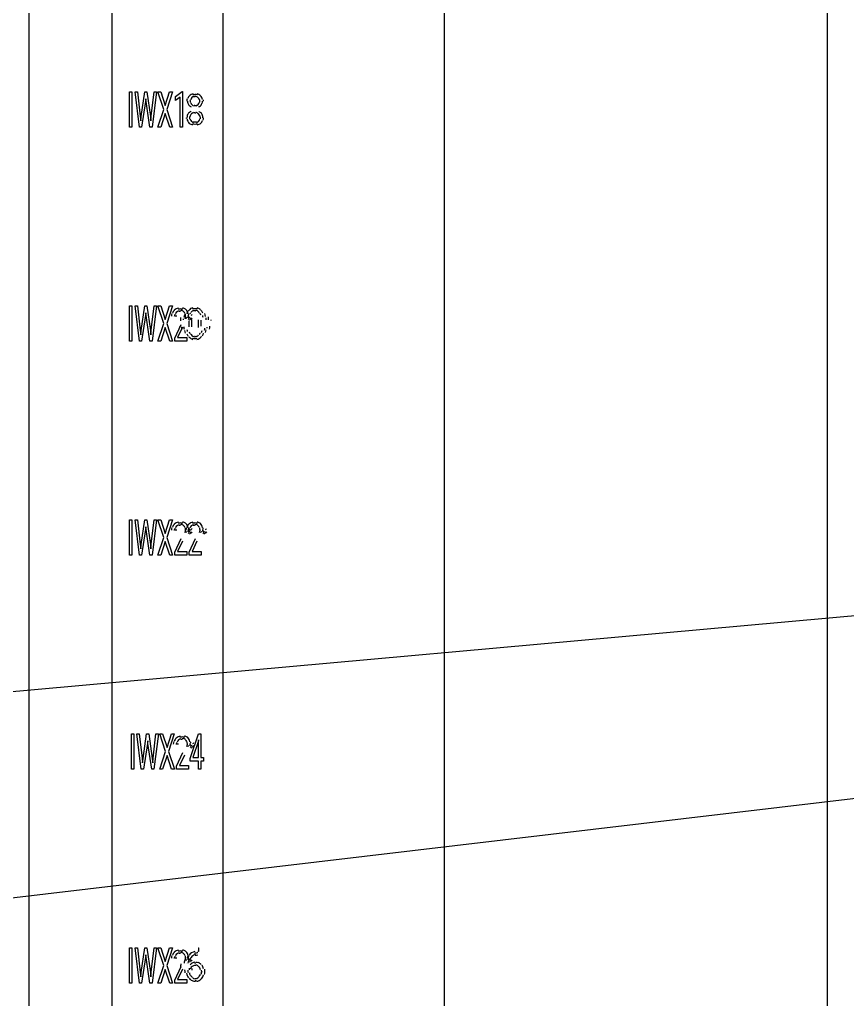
# Model space of a CAD drawing. Header units: millimetres. Extents: x 0 to 1000, y 0 to 1400.
# Drawn here: x 199.73 to 224.41, y 183.91 to 213.12 of the extents above; entities that cross this region are included whole.
import ezdxf

# ---------------------------------------------------------------- set-up
doc = ezdxf.new("R2010")
doc.units = ezdxf.units.MM

msp = doc.modelspace()

# ---------------------------------------------------------------- linework, layer by layer
at = {"layer": 'COMPONENT_DETAIL'}
for p, q in [((202.4896, 166.2923), (202.4896, 279.8565)), ((212.3814, 279.8565), (212.3814, 166.2923)), ((205.7869, 214.5676), (205.7869, 172.0342)), ((203.0033, 209.9064), (203.0033, 210.9638)), ((203.0033, 210.9638), (203.0753, 210.9638)), ((203.0753, 210.9638), (203.0753, 209.9064)), ((203.2987, 209.9064), (203.1665, 210.9638)), ((203.1665, 210.9638), (203.2386, 210.9638)), ((203.2386, 210.9638), (203.3249, 210.2397)), ((203.3508, 210.2259), (203.4589, 210.9638)), ((203.4589, 210.9638), (203.5197, 210.9638)), ((203.5197, 210.9638), (203.6252, 210.2259)), ((203.6519, 210.2405), (203.7367, 210.9638)), ((203.8091, 210.9638), (203.6766, 209.9064)), ((203.7367, 210.9638), (203.8091, 210.9638)), ((204.0242, 210.4395), (203.8512, 210.9638)), ((203.8512, 210.9638), (203.9356, 210.9638)), ((203.9356, 210.9638), (204.0674, 210.5586)), ((204.0674, 210.5586), (204.1984, 210.9638)), ((204.2832, 210.9638), (204.1105, 210.4395)), ((204.1984, 210.9638), (204.2832, 210.9638)), ((204.3714, 210.8244), (204.5703, 210.9689)), ((204.5703, 210.9689), (204.5812, 210.9689)), ((204.5812, 210.9689), (204.5812, 209.9064)), ((203.4811, 210.677), (203.3643, 209.9064)), ((203.4897, 210.7576), (203.4811, 210.677)), ((203.4983, 210.677), (203.4897, 210.7576)), ((203.6109, 209.9064), (203.4983, 210.677)), ((204.3714, 210.7024), (204.3714, 210.8244)), ((204.5114, 210.8019), (204.3714, 210.7024)), ((204.5114, 209.9064), (204.5114, 210.8019)), ((203.847, 209.9064), (204.0242, 210.4395)), ((204.1105, 210.4395), (204.2873, 209.9064)), ((203.3249, 210.2397), (203.3354, 210.1003)), ((203.3354, 210.1003), (203.3508, 210.2259)), ((203.6252, 210.2259), (203.6402, 210.0981)), ((203.6402, 210.0981), (203.6519, 210.2405)), ((204.0674, 210.3189), (203.9322, 209.9064)), ((204.2017, 209.9064), (204.0674, 210.3189)), ((203.0753, 209.9064), (203.0033, 209.9064)), ((203.3643, 209.9064), (203.2987, 209.9064)), ((203.6766, 209.9064), (203.6109, 209.9064)), ((203.9322, 209.9064), (203.847, 209.9064)), ((204.2873, 209.9064), (204.2017, 209.9064)), ((204.5812, 209.9064), (204.5114, 209.9064)), ((203.0033, 203.5264), (203.0033, 204.5838)), ((203.0033, 204.5838), (203.0753, 204.5838)), ((203.0753, 204.5838), (203.0753, 203.5264)), ((203.2987, 203.5264), (203.1665, 204.5838)), ((203.1665, 204.5838), (203.2386, 204.5838)), ((203.2386, 204.5838), (203.3249, 203.8597)), ((203.3508, 203.8459), (203.4589, 204.5838)), ((203.4589, 204.5838), (203.5197, 204.5838)), ((203.5197, 204.5838), (203.6252, 203.8459)), ((203.6519, 203.8605), (203.7367, 204.5838)), ((203.8091, 204.5838), (203.6766, 203.5264)), ((203.7367, 204.5838), (203.8091, 204.5838)), ((204.0242, 204.0595), (203.8512, 204.5838)), ((203.8512, 204.5838), (203.9356, 204.5838)), ((203.9356, 204.5838), (204.0674, 204.1786)), ((204.0674, 204.1786), (204.1984, 204.5838)), ((204.2832, 204.5838), (204.1105, 204.0595)), ((204.1984, 204.5838), (204.2832, 204.5838)), ((203.4811, 204.2969), (203.3643, 203.5264)), ((203.4897, 204.3776), (203.4811, 204.2969)), ((203.4983, 204.2969), (203.4897, 204.3776)), ((203.6109, 203.5264), (203.4983, 204.2969)), ((204.4119, 204.2722), (204.3425, 204.2722)), ((203.847, 203.5264), (204.0242, 204.0595)), ((204.0674, 203.9389), (203.9322, 203.5264)), ((204.2017, 203.5264), (204.0674, 203.9389)), ((204.1105, 204.0595), (204.2873, 203.5264)), ((204.353, 203.623), (204.5422, 204.0297)), ((204.5831, 203.9432), (204.4367, 203.636)), ((204.7824, 203.9592), (204.7824, 204.1386)), ((204.8518, 204.1713), (204.8518, 203.9563)), ((205.0579, 203.9411), (205.0579, 204.1611)), ((205.1273, 204.1517), (205.1273, 203.9774)), ((203.3249, 203.8597), (203.3354, 203.7203)), ((203.3354, 203.7203), (203.3508, 203.8459)), ((203.6252, 203.8459), (203.6402, 203.7181)), ((203.6402, 203.7181), (203.6519, 203.8605)), ((204.353, 203.5264), (204.353, 203.623)), ((204.4367, 203.636), (204.7111, 203.636)), ((204.7111, 203.636), (204.7111, 203.5264)), ((203.0753, 203.5264), (203.0033, 203.5264)), ((203.3643, 203.5264), (203.2987, 203.5264)), ((203.6766, 203.5264), (203.6109, 203.5264)), ((203.9322, 203.5264), (203.847, 203.5264)), ((204.2873, 203.5264), (204.2017, 203.5264)), ((204.7111, 203.5264), (204.353, 203.5264)), ((203.0033, 197.1464), (203.0033, 198.2038)), ((203.0033, 198.2038), (203.0753, 198.2038)), ((203.0753, 198.2038), (203.0753, 197.1464)), ((203.2987, 197.1464), (203.1665, 198.2038)), ((203.1665, 198.2038), (203.2386, 198.2038)), ((203.2386, 198.2038), (203.3249, 197.4797)), ((203.3508, 197.4659), (203.4589, 198.2038)), ((203.4589, 198.2038), (203.5197, 198.2038)), ((203.5197, 198.2038), (203.6252, 197.4659)), ((203.6519, 197.4804), (203.7367, 198.2038)), ((203.8091, 198.2038), (203.6766, 197.1464)), ((203.7367, 198.2038), (203.8091, 198.2038)), ((204.0242, 197.6794), (203.8512, 198.2038)), ((203.8512, 198.2038), (203.9356, 198.2038)), ((203.9356, 198.2038), (204.0674, 197.7985)), ((204.0674, 197.7985), (204.1984, 198.2038)), ((204.2832, 198.2038), (204.1105, 197.6794)), ((204.1984, 198.2038), (204.2832, 198.2038)), ((203.4811, 197.9169), (203.3643, 197.1464)), ((203.4897, 197.9975), (203.4811, 197.9169)), ((203.4983, 197.9169), (203.4897, 197.9975)), ((203.6109, 197.1464), (203.4983, 197.9169)), ((204.4119, 197.8922), (204.3425, 197.8922)), ((204.8436, 197.8922), (204.7741, 197.8922)), ((203.3249, 197.4797), (203.3354, 197.3403)), ((203.6402, 197.3381), (203.6519, 197.4804)), ((203.847, 197.1464), (204.0242, 197.6794)), ((204.0674, 197.5589), (203.9322, 197.1464)), ((204.2017, 197.1464), (204.0674, 197.5589)), ((204.1105, 197.6794), (204.2873, 197.1464)), ((204.353, 197.243), (204.5422, 197.6497)), ((204.5831, 197.5632), (204.4367, 197.256)), ((204.7846, 197.243), (204.9738, 197.6497)), ((205.0147, 197.5632), (204.8683, 197.256)), ((203.3354, 197.3403), (203.3508, 197.4659)), ((203.6252, 197.4659), (203.6402, 197.3381)), ((204.353, 197.1464), (204.353, 197.243)), ((204.4367, 197.256), (204.7111, 197.256)), ((204.7111, 197.256), (204.7111, 197.1464)), ((204.7846, 197.1464), (204.7846, 197.243)), ((204.8683, 197.256), (205.1427, 197.256)), ((205.1427, 197.256), (205.1427, 197.1464)), ((203.0753, 197.1464), (203.0033, 197.1464)), ((203.3643, 197.1464), (203.2987, 197.1464)), ((203.6766, 197.1464), (203.6109, 197.1464)), ((203.9322, 197.1464), (203.847, 197.1464)), ((204.2873, 197.1464), (204.2017, 197.1464)), ((204.7111, 197.1464), (204.353, 197.1464)), ((205.1427, 197.1464), (204.7846, 197.1464)), ((203.0582, 190.7663), (203.0582, 191.8238)), ((203.0582, 191.8238), (203.1303, 191.8238)), ((203.1303, 191.8238), (203.1303, 190.7663)), ((203.3536, 190.7663), (203.2215, 191.8238)), ((203.2215, 191.8238), (203.2936, 191.8238)), ((203.2936, 191.8238), (203.3799, 191.0997)), ((203.4058, 191.0859), (203.5139, 191.8238)), ((203.5139, 191.8238), (203.5747, 191.8238)), ((203.5747, 191.8238), (203.6802, 191.0859)), ((203.7068, 191.1004), (203.7916, 191.8238)), ((203.8641, 191.8238), (203.7316, 190.7663)), ((203.7916, 191.8238), (203.8641, 191.8238)), ((204.0792, 191.2994), (203.9061, 191.8238)), ((203.9061, 191.8238), (203.9906, 191.8238)), ((203.9906, 191.8238), (204.1223, 191.4185)), ((204.1223, 191.4185), (204.2533, 191.8238)), ((204.3381, 191.8238), (204.1655, 191.2994)), ((204.2533, 191.8238), (204.3381, 191.8238)), ((204.8141, 191.091), (205.0588, 191.8238)), ((205.0629, 191.64), (205.0547, 191.611)), ((205.0588, 191.8238), (205.1327, 191.8238)), ((205.0629, 191.1215), (205.0629, 191.64)), ((205.1327, 191.8238), (205.1327, 191.1215)), ((203.536, 191.5369), (203.4193, 190.7663)), ((203.5447, 191.6175), (203.536, 191.5369)), ((203.5533, 191.5369), (203.5447, 191.6175)), ((203.6659, 190.7663), (203.5533, 191.5369)), ((204.4669, 191.5122), (204.3974, 191.5122)), ((205.0547, 191.611), (204.8929, 191.1215)), ((203.3799, 191.0997), (203.3904, 190.9603)), ((203.3904, 190.9603), (203.4058, 191.0859)), ((203.6802, 191.0859), (203.6952, 190.9581)), ((203.6952, 190.9581), (203.7068, 191.1004)), ((203.902, 190.7663), (204.0792, 191.2994)), ((204.1223, 191.1789), (203.9872, 190.7663)), ((204.2567, 190.7663), (204.1223, 191.1789)), ((204.1655, 191.2994), (204.3423, 190.7663)), ((204.408, 190.8629), (204.5971, 191.2696)), ((204.638, 191.1832), (204.4917, 190.876)), ((204.8141, 191.0118), (204.8141, 191.091)), ((204.8929, 191.1215), (205.0629, 191.1215)), ((205.1327, 191.1215), (205.2086, 191.1215)), ((205.2086, 191.1215), (205.2086, 191.0118)), ((203.1303, 190.7663), (203.0582, 190.7663)), ((203.4193, 190.7663), (203.3536, 190.7663)), ((203.7316, 190.7663), (203.6659, 190.7663)), ((203.9872, 190.7663), (203.902, 190.7663)), ((204.3423, 190.7663), (204.2567, 190.7663)), ((204.408, 190.7663), (204.408, 190.8629)), ((204.766, 190.7663), (204.408, 190.7663)), ((204.4917, 190.876), (204.766, 190.876)), ((204.766, 190.876), (204.766, 190.7663)), ((205.0629, 191.0118), (204.8141, 191.0118)), ((205.0629, 190.7663), (205.0629, 191.0118)), ((205.1327, 190.7663), (205.0629, 190.7663)), ((205.2086, 191.0118), (205.1327, 191.0118)), ((205.1327, 191.0118), (205.1327, 190.7663)), ((203.0033, 184.3863), (203.0033, 185.4438)), ((203.0033, 185.4438), (203.0753, 185.4438)), ((203.0753, 185.4438), (203.0753, 184.3863)), ((203.2987, 184.3863), (203.1665, 185.4438)), ((203.1665, 185.4438), (203.2386, 185.4438)), ((203.2386, 185.4438), (203.3249, 184.7197)), ((203.3508, 184.7059), (203.4589, 185.4438)), ((203.4589, 185.4438), (203.5197, 185.4438)), ((203.4897, 185.2375), (203.4811, 185.1569)), ((203.4983, 185.1569), (203.4897, 185.2375)), ((203.5197, 185.4438), (203.6252, 184.7059)), ((203.6519, 184.7204), (203.7367, 185.4438)), ((203.8091, 185.4438), (203.6766, 184.3863)), ((203.7367, 185.4438), (203.8091, 185.4438)), ((204.0242, 184.9194), (203.8512, 185.4438)), ((203.8512, 185.4438), (203.9356, 185.4438)), ((203.9356, 185.4438), (204.0674, 185.0385)), ((204.0674, 185.0385), (204.1984, 185.4438)), ((204.2832, 185.4438), (204.1105, 184.9194)), ((204.1984, 185.4438), (204.2832, 185.4438)), ((205.0571, 185.3305), (205.0444, 185.3305)), ((205.0448, 185.4445), (205.0571, 185.4445)), ((205.0571, 185.4445), (205.0571, 185.3305)), ((203.4811, 185.1569), (203.3643, 184.3863)), ((203.6109, 184.3863), (203.4983, 185.1569)), ((203.847, 184.3863), (204.0242, 184.9194)), ((204.1105, 184.9194), (204.2873, 184.3863)), ((204.4119, 185.1322), (204.3425, 185.1322)), ((203.3249, 184.7197), (203.3354, 184.5802)), ((203.3354, 184.5802), (203.3508, 184.7059)), ((203.6252, 184.7059), (203.6402, 184.5781)), ((203.6402, 184.5781), (203.6519, 184.7204)), ((204.0674, 184.7989), (203.9322, 184.3863)), ((204.2017, 184.3863), (204.0674, 184.7989)), ((204.353, 184.4829), (204.5422, 184.8896)), ((204.5831, 184.8032), (204.4367, 184.496)), ((204.7888, 184.7887), (204.7888, 184.8402)), ((204.8586, 184.8228), (204.8586, 184.7734)), ((203.0753, 184.3863), (203.0033, 184.3863)), ((203.3643, 184.3863), (203.2987, 184.3863)), ((203.6766, 184.3863), (203.6109, 184.3863)), ((203.9322, 184.3863), (203.847, 184.3863)), ((204.2873, 184.3863), (204.2017, 184.3863)), ((204.353, 184.3863), (204.353, 184.4829)), ((204.7111, 184.3863), (204.353, 184.3863)), ((204.4367, 184.496), (204.7111, 184.496)), ((204.7111, 184.496), (204.7111, 184.3863))]:
    msp.add_line(p, q, dxfattribs=at)
for centre, radius, start, end in [((204.9681, 210.691), 0.2555, 164.6186, 180.5293), ((204.9485, 210.6878), 0.2267, 179.9991, 181.1691), ((204.9221, 210.6836), 0.1879, 180.4316, 213.2715), ((204.9261, 210.7128), 0.1917, 132.2456, 164.5091), ((204.9396, 210.6834), 0.2214, 100.7054, 132.1386), ((204.9873, 210.6872), 0.1818, 168.3802, 180.3602), ((204.9767, 210.6838), 0.1661, 179.5033, 194.9126), ((204.9487, 210.7043), 0.1236, 135.3052, 168.9884), ((204.9493, 210.6699), 0.1246, 194.9721, 224.1944), ((204.9477, 210.7056), 0.1219, 105.9233, 135.1661), ((204.9538, 210.5588), 0.3182, 89.673, 101.2452), ((204.9541, 210.6599), 0.1578, 89.4777, 105.7297), ((204.9567, 210.5746), 0.3062, 76.2877, 90.4586), ((204.9551, 210.6439), 0.1699, 86.9834, 90.0192), ((204.9585, 210.6993), 0.1278, 44.3958, 88.2499), ((204.971, 210.6851), 0.2198, 47.8241, 76.4266), ((204.9594, 210.6992), 0.1269, 16.3252, 44.7914), ((204.9591, 210.6721), 0.1276, 316.0414, 351.9161), ((204.9371, 210.6876), 0.1607, 359.479, 16.0678), ((204.9248, 210.6849), 0.1787, 351.1058, 0.1939), ((204.9814, 210.7087), 0.1963, 6.9168, 47.6262), ((204.9842, 210.6855), 0.1936, 338.8763, 0.5167), ((204.926, 210.6889), 0.2789, 359.8416, 7.9697), ((204.928, 210.1844), 0.2178, 115.5538, 145.6416), ((204.9311, 210.6954), 0.2038, 213.3437, 222.6274), ((204.9368, 210.7078), 0.2164, 222.955, 244.137), ((204.9439, 210.1293), 0.2656, 113.2433, 116.2058), ((204.9449, 210.2135), 0.1362, 104.8857, 135.2446), ((204.948, 210.6678), 0.1221, 224.2962, 262.0157), ((204.9532, 210.153), 0.1837, 89.4956, 104.8581), ((204.9546, 210.7339), 0.1732, 261.1246, 270.1963), ((204.9546, 210.1319), 0.1997, 82.2613, 90.1434), ((204.956, 210.717), 0.1604, 269.4827, 285.0987), ((204.9613, 210.2044), 0.1439, 45.303, 83.1921), ((204.9632, 210.6647), 0.1193, 285.1585, 315.9485), ((204.9724, 210.1571), 0.2413, 47.9007, 67.1949), ((204.9738, 210.7059), 0.2142, 296.7588, 325.7536), ((204.9602, 210.7505), 0.2534, 296.0928, 297.3613), ((204.9816, 210.1793), 0.2198, 35.2364, 47.5511), ((204.9921, 210.6814), 0.1817, 325.8415, 338.4794), ((204.9753, 210.1914), 0.2848, 179.9316, 185.3254), ((204.9204, 210.1947), 0.2041, 145.6796, 180.626), ((204.921, 210.1753), 0.2043, 184.0105, 228.5071), ((204.985, 210.1956), 0.197, 171.2646, 180.1864), ((204.9771, 210.1926), 0.1854, 179.5155, 193.6464), ((204.9473, 210.2095), 0.1407, 135.34, 172.1044), ((204.9389, 210.1738), 0.1277, 193.354, 225.8259), ((204.9408, 210.1802), 0.1331, 226.4181, 255.8552), ((204.9528, 210.2649), 0.1997, 255.4654, 268.7987), ((204.955, 210.3406), 0.2572, 268.3449, 270.0095), ((204.9561, 210.2789), 0.2103, 269.576, 282.082), ((204.9666, 210.1889), 0.1404, 281.752, 306.6056), ((204.9712, 210.1743), 0.1275, 307.1346, 314.0278), ((204.9695, 210.1767), 0.1305, 314.2552, 350.1694), ((204.9639, 210.2086), 0.139, 17.2921, 45.4631), ((204.942, 210.1969), 0.1723, 359.4454, 16.9257), ((204.9298, 210.1934), 0.1902, 349.4141, 0.2933), ((204.9928, 210.1705), 0.1978, 310.8497, 342.7449), ((204.9938, 210.1951), 0.1982, 359.276, 35.4014), ((204.959, 210.1885), 0.2493, 343.1293, 0.5776), ((204.9355, 210.2091), 0.2375, 228.7554, 257.8485), ((204.9533, 210.3541), 0.3506, 257.4586, 270.4286), ((204.9566, 210.354), 0.3505, 269.6192, 281.979), ((204.9733, 210.2136), 0.2413, 281.5473, 310.917), ((204.5035, 204.2786), 0.2399, 100.787, 133.4382), ((204.5197, 204.1386), 0.3487, 89.6607, 101.3702), ((204.5228, 204.1441), 0.3445, 78.2173, 90.4129), ((204.5394, 204.291), 0.2305, 55.9269, 78.4888), ((204.5486, 204.3216), 0.2037, 47.9298, 55.4049), ((204.933, 204.3347), 0.1964, 101.644, 144.5143), ((204.9529, 204.182), 0.3158, 89.5283, 102.582), ((204.9566, 204.1784), 0.3185, 77.0438, 90.5082), ((204.9754, 204.327), 0.2025, 48.2778, 77.4996), ((204.5326, 204.2758), 0.279, 163.2878, 180.5582), ((204.4951, 204.2958), 0.222, 133.4541, 162.9471), ((204.5982, 204.2723), 0.2734, 178.4391, 180.0084), ((204.5577, 204.2766), 0.2138, 165.9091, 178.8685), ((204.5106, 204.301), 0.1424, 136.1757, 166.3673), ((204.505, 204.3097), 0.1318, 129.7286, 135.7539), ((204.5086, 204.2985), 0.1418, 102.1738, 129.2061), ((204.52, 204.2053), 0.2144, 89.5461, 102.5418), ((204.5215, 204.2538), 0.1776, 82.1602, 90.1506), ((205.3407, 204.143), 0.8194, 173.7674, 180.2316), ((204.5277, 204.3204), 0.1263, 43.4417, 83.1661), ((205.3887, 204.1623), 0.7879, 177.8639, 179.5036), ((204.5241, 204.3135), 0.1338, 16.1713, 43.5286), ((205.1296, 204.1892), 0.5076, 164.3059, 173.9001), ((204.4842, 204.3018), 0.1937, 331.4255, 352.9366), ((204.5004, 204.3011), 0.1698, 359.4863, 15.9343), ((205.2466, 204.1753), 0.5791, 172.0258, 178.0705), ((204.4376, 204.3484), 0.2707, 328.8295, 331.7891), ((204.4906, 204.2991), 0.1842, 353.2258, 0.0166), ((204.5534, 204.3309), 0.1938, 4.3348, 48.056), ((204.342, 204.4625), 0.4356, 323.8963, 328.6419), ((204.9935, 204.265), 0.2998, 148.7922, 164.5682), ((204.5222, 204.3206), 0.2403, 337.8914, 358.9968), ((205.0924, 204.2181), 0.3505, 163.3765, 172.1411), ((204.1588, 204.7193), 0.7675, 320.7373, 323.9739), ((204.9491, 204.313), 0.2252, 144.5884, 148.1162), ((204.3954, 204.4153), 0.4397, 326.9133, 338.3508), ((204.5022, 204.3156), 0.2696, 359.9252, 5.5972), ((204.2091, 204.6463), 0.7644, 319.6472, 327.096), ((204.9946, 204.2757), 0.2005, 149.4208, 163.6283), ((203.9118, 205.1084), 1.235, 318.5133, 320.7829), ((204.03, 204.9323), 1.1052, 317.2588, 319.9046), ((204.9449, 204.3336), 0.1154, 105.7981, 149.7388), ((204.9535, 204.2733), 0.1628, 89.3804, 105.6764), ((204.9551, 204.2499), 0.1805, 81.1057, 90.2187), ((204.9636, 204.3298), 0.1188, 30.7408, 82.4658), ((204.939, 204.2988), 0.1618, 24.2875, 31.3934), ((204.9788, 204.3386), 0.1926, 36.3142, 47.6307), ((204.8842, 204.2538), 0.2492, 12.0807, 23.8171), ((204.9382, 204.2857), 0.2644, 18.2931, 35.677), ((204.7554, 204.1983), 0.4427, 4.8365, 12.2906), ((204.8193, 204.2068), 0.4488, 8.0247, 18.5606), ((204.5587, 204.1643), 0.7326, 359.8093, 4.9408), ((204.6248, 204.1512), 0.7374, 1.1275, 8.1718), ((205.4103, 203.975), 0.9215, 180.7435, 181.1522), ((205.2836, 203.9658), 0.7355, 180.8977, 188.0055), ((205.3381, 203.953), 0.7135, 179.7996, 185.2461), ((204.6548, 203.9396), 0.5914, 351.8072, 357.7958), ((204.5038, 203.9548), 0.8132, 357.5871, 359.2682), ((204.555, 203.973), 0.8399, 353.8441, 0.2288), ((204.4732, 204.1397), 0.96, 0.5433, 1.3867), ((205.0986, 203.9141), 0.4612, 187.8816, 198.2347), ((204.9825, 203.8382), 0.2814, 197.9695, 215.2623), ((205.1491, 203.9184), 0.435, 185.1412, 193.0082), ((204.9348, 203.7763), 0.1971, 215.8618, 257.2788), ((205.0256, 203.8619), 0.2488, 192.7897, 205.2507), ((204.9767, 203.8196), 0.1702, 205.8002, 211.2546), ((204.9522, 203.7879), 0.127, 210.379, 238.4008), ((204.9536, 203.9163), 0.3067, 256.6229, 270.5105), ((204.9513, 203.7922), 0.1291, 239.6522, 265.9794), ((204.9553, 203.853), 0.1755, 265.1324, 270.0603), ((204.9569, 203.9272), 0.315, 269.5979, 281.6733), ((204.9566, 203.8236), 0.1533, 269.3314, 287.218), ((204.9631, 203.7781), 0.1176, 287.7958, 329.0809), ((204.9757, 203.7761), 0.1972, 280.5802, 324.9173), ((204.9183, 203.8322), 0.195, 328.6635, 343.3325), ((204.958, 203.8), 0.2289, 324.9361, 328.6153), ((204.8168, 203.8934), 0.351, 343.0498, 351.9392), ((204.9117, 203.8492), 0.3064, 329.2804, 344.7473), ((204.7718, 203.9261), 0.5198, 344.4935, 353.9764), ((204.4951, 197.9158), 0.222, 133.4541, 162.9471), ((204.5035, 197.8986), 0.2399, 100.787, 133.4382), ((204.5086, 197.9185), 0.1418, 102.1738, 129.2061), ((204.5197, 197.7586), 0.3487, 89.6607, 101.3702), ((204.5228, 197.7641), 0.3445, 78.2173, 90.4129), ((204.5277, 197.9404), 0.1263, 43.4417, 83.1661), ((204.5394, 197.911), 0.2305, 55.9269, 78.4888), ((204.5486, 197.9416), 0.2037, 47.9298, 55.4049), ((204.5534, 197.9509), 0.1938, 4.3348, 48.056), ((204.9268, 197.9158), 0.222, 133.4541, 162.9471), ((204.9351, 197.8986), 0.2399, 100.787, 133.4382), ((204.9403, 197.9185), 0.1418, 102.1738, 129.2061), ((204.9514, 197.7586), 0.3487, 89.6607, 101.3702), ((204.9545, 197.7641), 0.3445, 78.2173, 90.4129), ((204.9594, 197.9404), 0.1263, 43.4417, 83.1661), ((204.9711, 197.911), 0.2305, 55.9269, 78.4888), ((204.9803, 197.9416), 0.2037, 47.9298, 55.4049), ((204.985, 197.9509), 0.1938, 4.3348, 48.056), ((204.5326, 197.8958), 0.279, 163.2878, 180.5582), ((204.5982, 197.8923), 0.2734, 178.4391, 180.0084), ((204.5577, 197.8965), 0.2138, 165.9091, 178.8685), ((204.5106, 197.9209), 0.1424, 136.1757, 166.3673), ((204.505, 197.9297), 0.1318, 129.7286, 135.7539), ((204.52, 197.8253), 0.2144, 89.5461, 102.5418), ((204.5215, 197.8738), 0.1776, 82.1602, 90.1506), ((204.5241, 197.9334), 0.1338, 16.1713, 43.5286), ((204.4842, 197.9218), 0.1937, 331.4255, 352.9366), ((204.5004, 197.9211), 0.1698, 359.4863, 15.9343), ((204.4376, 197.9683), 0.2707, 328.8295, 331.7891), ((204.4906, 197.919), 0.1842, 353.2258, 0.0166), ((204.9643, 197.8958), 0.279, 163.2878, 180.5582), ((204.342, 198.0825), 0.4356, 323.8963, 328.6419), ((204.5222, 197.9406), 0.2403, 337.8914, 358.9968), ((204.1588, 198.3392), 0.7675, 320.7373, 323.9739), ((205.0299, 197.8923), 0.2734, 178.4391, 180.0084), ((204.3954, 198.0353), 0.4397, 326.9133, 338.3508), ((204.5022, 197.9355), 0.2696, 359.9252, 5.5972), ((204.9893, 197.8965), 0.2138, 165.9091, 178.8685), ((204.2091, 198.2663), 0.7644, 319.6472, 327.096), ((204.9423, 197.9209), 0.1424, 136.1757, 166.3673), ((203.9118, 198.7284), 1.235, 318.5133, 320.7829), ((204.03, 198.5523), 1.1052, 317.2588, 319.9046), ((204.9366, 197.9297), 0.1318, 129.7286, 135.7539), ((204.9516, 197.8253), 0.2144, 89.5461, 102.5418), ((204.9531, 197.8738), 0.1776, 82.1602, 90.1506), ((204.9558, 197.9334), 0.1338, 16.1713, 43.5286), ((204.9159, 197.9218), 0.1937, 331.4255, 352.9366), ((204.9321, 197.9211), 0.1698, 359.4863, 15.9343), ((204.8693, 197.9683), 0.2707, 328.8295, 331.7891), ((204.9222, 197.919), 0.1842, 353.2258, 0.0166), ((204.7736, 198.0825), 0.4356, 323.8963, 328.6419), ((204.9539, 197.9406), 0.2403, 337.8914, 358.9968), ((204.5905, 198.3392), 0.7675, 320.7373, 323.9739), ((204.8271, 198.0353), 0.4397, 326.9133, 338.3508), ((204.9338, 197.9355), 0.2696, 359.9252, 5.5972), ((204.6408, 198.2663), 0.7644, 319.6472, 327.096), ((204.3434, 198.7284), 1.235, 318.5133, 320.7829), ((204.4616, 198.5523), 1.1052, 317.2588, 319.9046), ((204.5501, 191.5358), 0.222, 133.4541, 162.9471), ((204.5585, 191.5186), 0.2399, 100.787, 133.4382), ((204.5656, 191.5409), 0.1424, 136.1757, 166.3673), ((204.5599, 191.5497), 0.1318, 129.7286, 135.7539), ((204.5636, 191.5385), 0.1418, 102.1738, 129.2061), ((204.5747, 191.3785), 0.3487, 89.6607, 101.3702), ((204.575, 191.4452), 0.2144, 89.5461, 102.5418), ((204.5778, 191.3841), 0.3445, 78.2173, 90.4129), ((204.5764, 191.4938), 0.1776, 82.1602, 90.1506), ((204.5827, 191.5604), 0.1263, 43.4417, 83.1661), ((204.5944, 191.5309), 0.2305, 55.9269, 78.4888), ((204.5791, 191.5534), 0.1338, 16.1713, 43.5286), ((204.6036, 191.5615), 0.2037, 47.9298, 55.4049), ((204.6083, 191.5709), 0.1938, 4.3348, 48.056), ((204.5876, 191.5158), 0.279, 163.2878, 180.5582), ((204.6532, 191.5123), 0.2734, 178.4391, 180.0084), ((204.6126, 191.5165), 0.2138, 165.9091, 178.8685), ((204.5392, 191.5418), 0.1937, 331.4255, 352.9366), ((204.5554, 191.5411), 0.1698, 359.4863, 15.9343), ((204.4926, 191.5883), 0.2707, 328.8295, 331.7891), ((204.5456, 191.539), 0.1842, 353.2258, 0.0166), ((204.3969, 191.7025), 0.4356, 323.8963, 328.6419), ((204.5772, 191.5606), 0.2403, 337.8914, 358.9968), ((204.2138, 191.9592), 0.7675, 320.7373, 323.9739), ((204.4504, 191.6553), 0.4397, 326.9133, 338.3508), ((204.5571, 191.5555), 0.2696, 359.9252, 5.5972), ((204.2641, 191.8863), 0.7644, 319.6472, 327.096), ((203.9667, 192.3483), 1.235, 318.5133, 320.7829), ((204.0849, 192.1722), 1.1052, 317.2588, 319.9046), ((204.5326, 185.1358), 0.279, 163.2878, 180.5582), ((204.4951, 185.1557), 0.222, 133.4541, 162.9471), ((204.5035, 185.1386), 0.2399, 100.787, 133.4382), ((204.5106, 185.1609), 0.1424, 136.1757, 166.3673), ((204.505, 185.1697), 0.1318, 129.7286, 135.7539), ((204.5086, 185.1584), 0.1418, 102.1738, 129.2061), ((204.5197, 184.9985), 0.3487, 89.6607, 101.3702), ((204.52, 185.0652), 0.2144, 89.5461, 102.5418), ((204.5228, 185.0041), 0.3445, 78.2173, 90.4129), ((204.5215, 185.1138), 0.1776, 82.1602, 90.1506), ((204.5277, 185.1804), 0.1263, 43.4417, 83.1661), ((204.5394, 185.1509), 0.2305, 55.9269, 78.4888), ((204.5241, 185.1734), 0.1338, 16.1713, 43.5286), ((204.5004, 185.1611), 0.1698, 359.4863, 15.9343), ((204.5486, 185.1815), 0.2037, 47.9298, 55.4049), ((204.5534, 185.1909), 0.1938, 4.3348, 48.056), ((205.0467, 184.988), 0.3632, 141.4299, 157.8541), ((204.5022, 185.1755), 0.2696, 359.9252, 5.5972), ((205.0167, 185.029), 0.3094, 102.8716, 140.8565), ((205.0287, 185.0092), 0.2402, 104.2856, 133.863), ((205.0469, 184.8084), 0.4824, 90.3778, 103.5868), ((205.0468, 184.8786), 0.3428, 90.6001, 104.5147), ((204.5982, 185.1323), 0.2734, 178.4391, 180.0084), ((204.5577, 185.1365), 0.2138, 165.9091, 178.8685), ((205.3555, 184.8463), 0.8317, 171.4524, 180.3159), ((205.1501, 184.9081), 0.5266, 157.9802, 171.6247), ((204.4842, 185.1618), 0.1937, 331.4255, 352.9366), ((204.4376, 185.2083), 0.2707, 328.8295, 331.7891), ((204.4906, 185.159), 0.1842, 353.2258, 0.0166), ((204.342, 185.3225), 0.4356, 323.8963, 328.6419), ((205.1796, 184.9291), 0.4713, 173.7818, 174.9252), ((205.1136, 184.9467), 0.3735, 161.2851, 174.2074), ((204.5222, 185.1806), 0.2403, 337.8914, 358.9968), ((204.1588, 185.5792), 0.7675, 320.7373, 323.9739), ((204.3954, 185.2753), 0.4397, 326.9133, 338.3508), ((204.2091, 185.5062), 0.7644, 319.6472, 327.096), ((205.0363, 184.9994), 0.2533, 134.5304, 161.621), ((204.9667, 184.8041), 0.208, 95.8332, 138.9954), ((203.9118, 185.9683), 1.235, 318.5133, 320.7829), ((204.03, 185.7922), 1.1052, 317.2588, 319.9046), ((204.9657, 184.7537), 0.1626, 89.8751, 126.2072), ((204.9771, 184.6884), 0.2969, 89.8756, 97.0541), ((204.966, 184.7556), 0.1611, 85.015, 90.0508), ((204.9794, 184.764), 0.2396, 71.6407, 90.6241), ((204.9692, 184.8009), 0.1265, 36.825, 85.7417), ((204.9864, 184.8141), 0.2003, 39.6368, 71.0191), ((204.9566, 184.7644), 0.258, 10.6588, 39.9045), ((205.0946, 184.7849), 0.4488, 179.6345, 191.7837), ((205.0041, 184.7456), 0.3127, 191.4115, 218.6078), ((205.1032, 184.7706), 0.359, 179.6512, 190.2856), ((205.024, 184.7417), 0.2408, 190.0945, 207.51), ((204.9596, 184.7527), 0.1575, 145.2975, 160.2661), ((204.9976, 184.7173), 0.1978, 207.9585, 216.3254), ((204.9678, 184.7397), 0.173, 124.9742, 144.896), ((204.9495, 184.7664), 0.1653, 32.3029, 38.0821), ((204.9417, 184.693), 0.1789, 322.6007, 346.5183), ((204.9351, 184.7513), 0.1894, 11.0483, 31.8146), ((204.8876, 184.7197), 0.2608, 346.2585, 358.774), ((204.9604, 184.6913), 0.2517, 318.1409, 347.6118), ((204.8754, 184.7272), 0.2788, 359.6211, 11.284), ((204.8398, 184.7247), 0.3311, 358.3758, 0.0082), ((204.8824, 184.7276), 0.3693, 347.2486, 0.4371), ((204.8843, 184.734), 0.3666, 359.6828, 11.1327), ((204.963, 184.6791), 0.234, 218.1666, 245.878), ((204.9817, 184.6921), 0.1677, 215.7661, 232.5457), ((204.9627, 184.6919), 0.2428, 246.9139, 270.7437), ((204.9638, 184.6481), 0.1253, 232.8006, 270.6605), ((204.966, 184.681), 0.1502, 269.3551, 288.4746), ((204.9652, 184.7847), 0.3131, 269.8873, 276.7916), ((204.9756, 184.6672), 0.2229, 275.6342, 317.8247), ((204.9703, 184.6494), 0.1255, 289.1832, 322.9685)]:
    msp.add_arc(centre, radius, start, end, dxfattribs=at)
at = {"layer": 'COMPONENT_OUTLINE'}
for p, q in [((200, 307.875), (200, 165)), ((223.813, 165), (223.813, 307.875))]:
    msp.add_line(p, q, dxfattribs=at)
at = {"layer": 'WIRE'}
for p, q in [((151.9065, 188.8125), (416.9065, 212.625)), ((416.9065, 212.625), (181.9065, 184.844))]:
    msp.add_line(p, q, dxfattribs=at)

doc.saveas('drawing.dxf')
